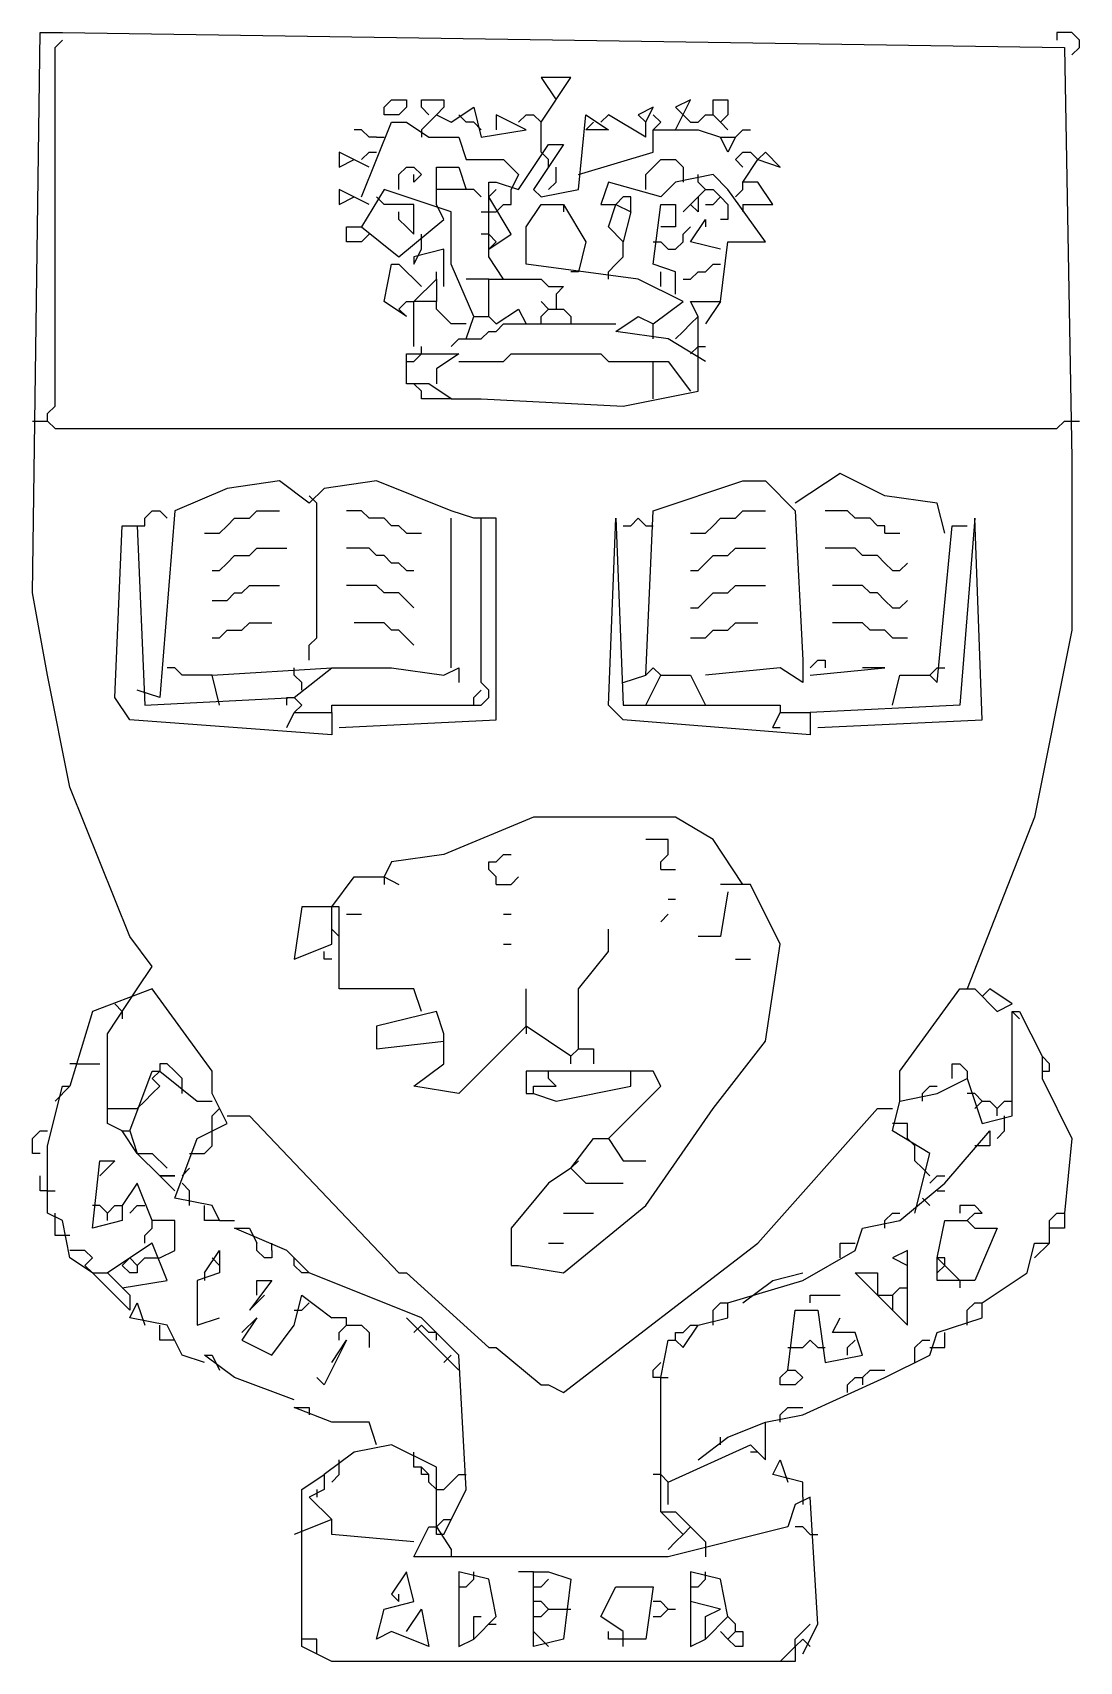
# Model space of a CAD drawing. Header units: inches. Extents: x 0.1 to 9.75, y 0.02 to 4.75.
# Drawn here: x 0.1028 to 0.2972, y 3.7056 to 4.0083 of the extents above; entities that cross this region are included whole.
import ezdxf

# ---------------------------------------------------------------- set-up
doc = ezdxf.new("R2010")
doc.units = ezdxf.units.IN
doc.header["$MEASUREMENT"] = 0
doc.layers.add('PFV', color=179, linetype='Continuous')

msp = doc.modelspace()

# ---------------------------------------------------------------- linework, layer by layer
at = {"layer": 'PFV', "color": 1}
for p, q in [((0.102778, 3.904167), (0.104167, 4.008333)), ((0.104167, 4.008333), (0.108333, 4.008333)), ((0.106944, 4.005556), (0.108333, 4.006944)), ((0.108333, 4.008333), (0.294444, 4.005556)), ((0.295833, 4.008333), (0.293056, 4.008333)), ((0.293056, 4.008333), (0.293056, 4.006944)), ((0.297222, 4.006944), (0.295833, 4.008333)), ((0.297222, 4.005556), (0.297222, 4.006944)), ((0.106944, 3.938889), (0.106944, 4.005556)), ((0.294444, 4.005556), (0.295833, 3.929167)), ((0.295833, 4.004167), (0.297222, 4.005556)), ((0.197222, 3.991667), (0.202778, 4)), ((0.202778, 4), (0.197222, 4)), ((0.197222, 4), (0.2, 3.995833)), ((0.168056, 3.994444), (0.169444, 3.995833)), ((0.168056, 3.993056), (0.168056, 3.994444)), ((0.169444, 3.995833), (0.172222, 3.995833)), ((0.172222, 3.994444), (0.170833, 3.993056)), ((0.172222, 3.995833), (0.172222, 3.994444)), ((0.175, 3.994444), (0.175, 3.995833)), ((0.175, 3.995833), (0.179167, 3.995833)), ((0.176389, 3.993056), (0.175, 3.994444)), ((0.179167, 3.994444), (0.177778, 3.993056)), ((0.179167, 3.995833), (0.179167, 3.994444)), ((0.180556, 3.991667), (0.184722, 3.994444)), ((0.184722, 3.994444), (0.186111, 3.988889)), ((0.218056, 3.994444), (0.215278, 3.993056)), ((0.216667, 3.991667), (0.218056, 3.994444)), ((0.222222, 3.990278), (0.225, 3.995833)), ((0.225, 3.995833), (0.222222, 3.994444)), ((0.222222, 3.994444), (0.223611, 3.993056)), ((0.229167, 3.993056), (0.229167, 3.995833)), ((0.229167, 3.995833), (0.231944, 3.995833)), ((0.231944, 3.995833), (0.231944, 3.993056)), ((0.163889, 3.977778), (0.169444, 3.991667)), ((0.170833, 3.993056), (0.168056, 3.993056)), ((0.169444, 3.991667), (0.172222, 3.991667)), ((0.172222, 3.991667), (0.176389, 3.988889)), ((0.175, 3.990278), (0.177778, 3.993056)), ((0.177778, 3.993056), (0.180556, 3.991667)), ((0.183333, 3.991667), (0.181944, 3.993056)), ((0.184722, 3.991667), (0.183333, 3.991667)), ((0.184722, 3.991667), (0.186111, 3.990278)), ((0.194444, 3.990278), (0.188889, 3.993056)), ((0.188889, 3.993056), (0.188889, 3.990278)), ((0.193056, 3.991667), (0.194444, 3.993056)), ((0.194444, 3.993056), (0.195833, 3.993056)), ((0.195833, 3.993056), (0.197222, 3.991667)), ((0.197222, 3.986111), (0.197222, 3.991667)), ((0.204167, 3.979167), (0.205556, 3.993056)), ((0.205556, 3.993056), (0.209722, 3.990278)), ((0.205556, 3.990278), (0.206944, 3.991667)), ((0.209722, 3.993056), (0.208333, 3.991667)), ((0.216667, 3.988889), (0.209722, 3.993056)), ((0.215278, 3.993056), (0.216667, 3.991667)), ((0.216667, 3.988889), (0.216667, 3.991667)), ((0.219444, 3.991667), (0.218056, 3.993056)), ((0.218056, 3.990278), (0.219444, 3.991667)), ((0.223611, 3.993056), (0.225, 3.991667)), ((0.225, 3.991667), (0.226389, 3.991667)), ((0.226389, 3.991667), (0.227778, 3.993056)), ((0.227778, 3.993056), (0.229167, 3.993056)), ((0.230556, 3.991667), (0.229167, 3.993056)), ((0.231944, 3.993056), (0.230556, 3.991667)), ((0.231944, 3.990278), (0.230556, 3.991667)), ((0.163889, 3.990278), (0.1625, 3.990278)), ((0.165278, 3.988889), (0.163889, 3.990278)), ((0.166667, 3.988889), (0.165278, 3.988889)), ((0.166667, 3.988889), (0.168056, 3.988889)), ((0.175, 3.990278), (0.175, 3.988889)), ((0.176389, 3.988889), (0.181944, 3.988889)), ((0.181944, 3.988889), (0.183333, 3.984722)), ((0.186111, 3.988889), (0.194444, 3.990278)), ((0.209722, 3.990278), (0.205556, 3.990278)), ((0.218056, 3.986111), (0.218056, 3.990278)), ((0.218056, 3.990278), (0.226389, 3.990278)), ((0.226389, 3.990278), (0.230556, 3.988889)), ((0.230556, 3.988889), (0.233333, 3.988889)), ((0.231944, 3.986111), (0.230556, 3.988889)), ((0.233333, 3.988889), (0.231944, 3.986111)), ((0.233333, 3.988889), (0.234722, 3.990278)), ((0.234722, 3.990278), (0.236111, 3.990278)), ((0.165278, 3.983333), (0.159722, 3.986111)), ((0.159722, 3.986111), (0.159722, 3.983333)), ((0.159722, 3.983333), (0.1625, 3.984722)), ((0.163889, 3.984722), (0.165278, 3.986111)), ((0.165278, 3.986111), (0.166667, 3.986111)), ((0.183333, 3.984722), (0.190278, 3.984722)), ((0.190278, 3.984722), (0.193056, 3.981944)), ((0.193056, 3.979167), (0.198611, 3.9875)), ((0.201389, 3.9875), (0.195833, 3.979167)), ((0.198611, 3.984722), (0.197222, 3.986111)), ((0.198611, 3.9875), (0.201389, 3.9875)), ((0.198611, 3.983333), (0.198611, 3.984722)), ((0.204167, 3.981944), (0.218056, 3.986111)), ((0.218056, 3.983333), (0.219444, 3.984722)), ((0.219444, 3.984722), (0.222222, 3.984722)), ((0.222222, 3.984722), (0.223611, 3.983333)), ((0.233333, 3.984722), (0.234722, 3.986111)), ((0.234722, 3.983333), (0.233333, 3.984722)), ((0.234722, 3.986111), (0.236111, 3.986111)), ((0.234722, 3.980556), (0.2375, 3.984722)), ((0.236111, 3.986111), (0.2375, 3.984722)), ((0.238889, 3.986111), (0.2375, 3.984722)), ((0.2375, 3.984722), (0.241667, 3.983333)), ((0.241667, 3.983333), (0.238889, 3.986111)), ((0.170833, 3.981944), (0.172222, 3.983333)), ((0.170833, 3.979167), (0.170833, 3.981944)), ((0.172222, 3.983333), (0.173611, 3.983333)), ((0.173611, 3.983333), (0.175, 3.981944)), ((0.175, 3.981944), (0.173611, 3.980556)), ((0.173611, 3.980556), (0.173611, 3.981944)), ((0.177778, 3.976389), (0.177778, 3.983333)), ((0.177778, 3.983333), (0.181944, 3.983333)), ((0.181944, 3.983333), (0.183333, 3.979167)), ((0.193056, 3.981944), (0.191667, 3.979167)), ((0.2, 3.980556), (0.2, 3.983333)), ((0.216667, 3.981944), (0.218056, 3.983333)), ((0.216667, 3.979167), (0.216667, 3.981944)), ((0.229167, 3.981944), (0.222222, 3.980556)), ((0.223611, 3.983333), (0.223611, 3.981944)), ((0.223611, 3.981944), (0.223611, 3.980556)), ((0.226389, 3.980556), (0.226389, 3.981944)), ((0.231944, 3.979167), (0.229167, 3.981944)), ((0.165278, 3.976389), (0.159722, 3.979167)), ((0.159722, 3.979167), (0.159722, 3.976389)), ((0.168056, 3.979167), (0.163889, 3.972222)), ((0.180556, 3.975), (0.168056, 3.979167)), ((0.183333, 3.979167), (0.177778, 3.979167)), ((0.184722, 3.979167), (0.183333, 3.979167)), ((0.186111, 3.977778), (0.184722, 3.979167)), ((0.1875, 3.966667), (0.1875, 3.980556)), ((0.1875, 3.980556), (0.188889, 3.980556)), ((0.1875, 3.977778), (0.188889, 3.979167)), ((0.188889, 3.980556), (0.193056, 3.979167)), ((0.191667, 3.976389), (0.191667, 3.979167)), ((0.195833, 3.979167), (0.197222, 3.977778)), ((0.197222, 3.977778), (0.204167, 3.979167)), ((0.198611, 3.979167), (0.2, 3.980556)), ((0.209722, 3.980556), (0.208333, 3.976389)), ((0.219444, 3.977778), (0.209722, 3.980556)), ((0.222222, 3.980556), (0.219444, 3.977778)), ((0.227778, 3.979167), (0.226389, 3.980556)), ((0.226389, 3.977778), (0.227778, 3.979167)), ((0.227778, 3.979167), (0.229167, 3.979167)), ((0.229167, 3.979167), (0.230556, 3.977778)), ((0.238889, 3.969444), (0.231944, 3.979167)), ((0.233333, 3.977778), (0.234722, 3.979167)), ((0.2375, 3.980556), (0.234722, 3.980556)), ((0.234722, 3.979167), (0.234722, 3.980556)), ((0.240278, 3.976389), (0.2375, 3.980556)), ((0.159722, 3.976389), (0.1625, 3.977778)), ((0.168056, 3.976389), (0.166667, 3.977778)), ((0.173611, 3.976389), (0.168056, 3.976389)), ((0.173611, 3.970833), (0.173611, 3.976389)), ((0.179167, 3.973611), (0.177778, 3.976389)), ((0.191667, 3.970833), (0.1875, 3.977778)), ((0.188889, 3.975), (0.190278, 3.976389)), ((0.190278, 3.976389), (0.191667, 3.976389)), ((0.194444, 3.972222), (0.197222, 3.976389)), ((0.197222, 3.976389), (0.201389, 3.976389)), ((0.201389, 3.976389), (0.205556, 3.969444)), ((0.201389, 3.976389), (0.201389, 3.975)), ((0.208333, 3.976389), (0.211111, 3.976389)), ((0.209722, 3.972222), (0.211111, 3.976389)), ((0.2125, 3.977778), (0.211111, 3.976389)), ((0.211111, 3.976389), (0.213889, 3.975)), ((0.213889, 3.977778), (0.2125, 3.977778)), ((0.213889, 3.975), (0.213889, 3.977778)), ((0.218056, 3.965278), (0.219444, 3.976389)), ((0.219444, 3.976389), (0.222222, 3.976389)), ((0.222222, 3.976389), (0.222222, 3.972222)), ((0.223611, 3.975), (0.226389, 3.977778)), ((0.226389, 3.975), (0.225, 3.976389)), ((0.226389, 3.977778), (0.226389, 3.975)), ((0.227778, 3.976389), (0.229167, 3.976389)), ((0.229167, 3.976389), (0.230556, 3.977778)), ((0.230556, 3.977778), (0.231944, 3.976389)), ((0.231944, 3.976389), (0.231944, 3.973611)), ((0.234722, 3.976389), (0.234722, 3.975)), ((0.234722, 3.976389), (0.240278, 3.976389)), ((0.170833, 3.973611), (0.170833, 3.975)), ((0.170833, 3.966667), (0.179167, 3.973611)), ((0.172222, 3.972222), (0.170833, 3.973611)), ((0.180556, 3.965278), (0.180556, 3.975)), ((0.186111, 3.975), (0.188889, 3.975)), ((0.213889, 3.975), (0.2125, 3.969444)), ((0.225, 3.969444), (0.227778, 3.973611)), ((0.227778, 3.973611), (0.227778, 3.972222)), ((0.231944, 3.973611), (0.230556, 3.973611)), ((0.161111, 3.969444), (0.161111, 3.972222)), ((0.161111, 3.972222), (0.163889, 3.972222)), ((0.163889, 3.969444), (0.161111, 3.969444)), ((0.163889, 3.972222), (0.170833, 3.966667)), ((0.165278, 3.970833), (0.163889, 3.969444)), ((0.173611, 3.970833), (0.172222, 3.972222)), ((0.175, 3.968056), (0.175, 3.970833)), ((0.1875, 3.970833), (0.186111, 3.970833)), ((0.1875, 3.968056), (0.191667, 3.970833)), ((0.188889, 3.969444), (0.1875, 3.970833)), ((0.188889, 3.969444), (0.1875, 3.968056)), ((0.194444, 3.965278), (0.194444, 3.972222)), ((0.205556, 3.969444), (0.204167, 3.963889)), ((0.2125, 3.969444), (0.209722, 3.972222)), ((0.2125, 3.966667), (0.2125, 3.969444)), ((0.218056, 3.969444), (0.219444, 3.969444)), ((0.222222, 3.972222), (0.219444, 3.972222)), ((0.219444, 3.969444), (0.220833, 3.968056)), ((0.222222, 3.968056), (0.223611, 3.969444)), ((0.223611, 3.970833), (0.225, 3.972222)), ((0.223611, 3.969444), (0.223611, 3.970833)), ((0.230556, 3.968056), (0.225, 3.969444)), ((0.230556, 3.958333), (0.231944, 3.969444)), ((0.231944, 3.969444), (0.238889, 3.969444)), ((0.179167, 3.968056), (0.173611, 3.966667)), ((0.173611, 3.965278), (0.175, 3.968056)), ((0.173611, 3.966667), (0.173611, 3.965278)), ((0.179167, 3.961111), (0.179167, 3.968056)), ((0.190278, 3.9625), (0.1875, 3.966667)), ((0.211111, 3.965278), (0.2125, 3.966667)), ((0.220833, 3.968056), (0.222222, 3.968056)), ((0.168056, 3.958333), (0.169444, 3.965278)), ((0.169444, 3.965278), (0.170833, 3.965278)), ((0.170833, 3.965278), (0.175, 3.961111)), ((0.177778, 3.9625), (0.177778, 3.963889)), ((0.184722, 3.955556), (0.180556, 3.965278)), ((0.215278, 3.9625), (0.194444, 3.965278)), ((0.204167, 3.963889), (0.202778, 3.963889)), ((0.209722, 3.963889), (0.211111, 3.965278)), ((0.209722, 3.9625), (0.209722, 3.963889)), ((0.222222, 3.963889), (0.218056, 3.965278)), ((0.219444, 3.961111), (0.219444, 3.963889)), ((0.222222, 3.959722), (0.222222, 3.963889)), ((0.225, 3.9625), (0.226389, 3.963889)), ((0.226389, 3.963889), (0.227778, 3.963889)), ((0.227778, 3.963889), (0.229167, 3.965278)), ((0.229167, 3.965278), (0.230556, 3.965278)), ((0.173611, 3.958333), (0.177778, 3.9625)), ((0.177778, 3.9625), (0.177778, 3.958333)), ((0.1875, 3.9625), (0.183333, 3.9625)), ((0.1875, 3.955556), (0.1875, 3.9625)), ((0.1875, 3.9625), (0.197222, 3.9625)), ((0.197222, 3.9625), (0.198611, 3.961111)), ((0.198611, 3.961111), (0.201389, 3.961111)), ((0.201389, 3.961111), (0.2, 3.959722)), ((0.223611, 3.958333), (0.215278, 3.9625)), ((0.223611, 3.9625), (0.225, 3.9625)), ((0.172222, 3.955556), (0.168056, 3.958333)), ((0.170833, 3.956944), (0.172222, 3.958333)), ((0.172222, 3.958333), (0.173611, 3.958333)), ((0.173611, 3.95), (0.173611, 3.958333)), ((0.177778, 3.958333), (0.173611, 3.958333)), ((0.177778, 3.956944), (0.177778, 3.958333)), ((0.198611, 3.956944), (0.197222, 3.958333)), ((0.2, 3.959722), (0.2, 3.956944)), ((0.218056, 3.954167), (0.223611, 3.958333)), ((0.226389, 3.955556), (0.225, 3.958333)), ((0.225, 3.958333), (0.230556, 3.958333)), ((0.230556, 3.958333), (0.227778, 3.954167)), ((0.172222, 3.955556), (0.170833, 3.956944)), ((0.179167, 3.955556), (0.177778, 3.956944)), ((0.180556, 3.954167), (0.179167, 3.955556)), ((0.183333, 3.951389), (0.184722, 3.955556)), ((0.184722, 3.955556), (0.1875, 3.955556)), ((0.1875, 3.955556), (0.188889, 3.954167)), ((0.188889, 3.954167), (0.193056, 3.956944)), ((0.193056, 3.956944), (0.194444, 3.954167)), ((0.197222, 3.955556), (0.198611, 3.956944)), ((0.197222, 3.954167), (0.197222, 3.955556)), ((0.198611, 3.956944), (0.201389, 3.956944)), ((0.201389, 3.956944), (0.202778, 3.955556)), ((0.202778, 3.955556), (0.202778, 3.954167)), ((0.211111, 3.952778), (0.215278, 3.955556)), ((0.215278, 3.955556), (0.218056, 3.954167)), ((0.225, 3.954167), (0.226389, 3.955556)), ((0.226389, 3.941667), (0.226389, 3.955556)), ((0.183333, 3.954167), (0.180556, 3.954167)), ((0.180556, 3.95), (0.181944, 3.951389)), ((0.181944, 3.951389), (0.186111, 3.951389)), ((0.186111, 3.951389), (0.1875, 3.952778)), ((0.1875, 3.952778), (0.188889, 3.952778)), ((0.188889, 3.952778), (0.190278, 3.954167)), ((0.190278, 3.954167), (0.211111, 3.954167)), ((0.220833, 3.951389), (0.211111, 3.952778)), ((0.218056, 3.951389), (0.218056, 3.954167)), ((0.227778, 3.947222), (0.220833, 3.951389)), ((0.222222, 3.951389), (0.223611, 3.952778)), ((0.223611, 3.952778), (0.225, 3.954167)), ((0.172222, 3.943056), (0.172222, 3.948611)), ((0.172222, 3.948611), (0.181944, 3.948611)), ((0.173611, 3.947222), (0.175, 3.948611)), ((0.175, 3.948611), (0.175, 3.95)), ((0.181944, 3.948611), (0.177778, 3.945833)), ((0.190278, 3.947222), (0.191667, 3.948611)), ((0.191667, 3.948611), (0.208333, 3.948611)), ((0.208333, 3.948611), (0.209722, 3.947222)), ((0.225, 3.948611), (0.226389, 3.95)), ((0.226389, 3.95), (0.227778, 3.95)), ((0.172222, 3.947222), (0.173611, 3.947222)), ((0.177778, 3.945833), (0.177778, 3.943056)), ((0.181944, 3.947222), (0.190278, 3.947222)), ((0.209722, 3.947222), (0.218056, 3.947222)), ((0.218056, 3.940278), (0.218056, 3.947222)), ((0.218056, 3.947222), (0.220833, 3.947222)), ((0.220833, 3.947222), (0.225, 3.941667)), ((0.176389, 3.943056), (0.172222, 3.943056)), ((0.175, 3.941667), (0.173611, 3.943056)), ((0.180556, 3.940278), (0.176389, 3.943056)), ((0.175, 3.940278), (0.175, 3.941667)), ((0.180556, 3.940278), (0.175, 3.940278)), ((0.180556, 3.940278), (0.186111, 3.940278)), ((0.186111, 3.940278), (0.2125, 3.938889)), ((0.2125, 3.938889), (0.226389, 3.941667)), ((0.102778, 3.936111), (0.105556, 3.936111)), ((0.105556, 3.9375), (0.106944, 3.938889)), ((0.105556, 3.936111), (0.105556, 3.9375)), ((0.105556, 3.936111), (0.106944, 3.934722)), ((0.293056, 3.934722), (0.294444, 3.936111)), ((0.294444, 3.936111), (0.295833, 3.936111)), ((0.295833, 3.936111), (0.297222, 3.936111)), ((0.106944, 3.934722), (0.293056, 3.934722)), ((0.295833, 3.929167), (0.295833, 3.897222)), ((0.148611, 3.925), (0.138889, 3.923611)), ((0.154167, 3.920833), (0.148611, 3.925)), ((0.166667, 3.925), (0.156944, 3.923611)), ((0.180556, 3.919444), (0.166667, 3.925)), ((0.218056, 3.919444), (0.234722, 3.925)), ((0.234722, 3.925), (0.238889, 3.925)), ((0.238889, 3.925), (0.244444, 3.919444)), ((0.252778, 3.926389), (0.244444, 3.920833)), ((0.261111, 3.922222), (0.252778, 3.926389)), ((0.138889, 3.923611), (0.129167, 3.919444)), ((0.156944, 3.923611), (0.154167, 3.920833)), ((0.155556, 3.920833), (0.154167, 3.922222)), ((0.270833, 3.920833), (0.261111, 3.922222)), ((0.123611, 3.918056), (0.125, 3.919444)), ((0.123611, 3.916667), (0.123611, 3.918056)), ((0.125, 3.919444), (0.126389, 3.919444)), ((0.129167, 3.919444), (0.126389, 3.884722)), ((0.126389, 3.919444), (0.127778, 3.918056)), ((0.138889, 3.916667), (0.140278, 3.918056)), ((0.140278, 3.918056), (0.143056, 3.918056)), ((0.143056, 3.918056), (0.144444, 3.919444)), ((0.144444, 3.919444), (0.148611, 3.919444)), ((0.155556, 3.895833), (0.155556, 3.920833)), ((0.163889, 3.919444), (0.161111, 3.919444)), ((0.165278, 3.918056), (0.163889, 3.919444)), ((0.168056, 3.918056), (0.165278, 3.918056)), ((0.169444, 3.916667), (0.168056, 3.918056)), ((0.184722, 3.918056), (0.180556, 3.919444)), ((0.180556, 3.890278), (0.180556, 3.918056)), ((0.188889, 3.918056), (0.184722, 3.918056)), ((0.186111, 3.916667), (0.186111, 3.918056)), ((0.188889, 3.880556), (0.188889, 3.918056)), ((0.209722, 3.883333), (0.211111, 3.918056)), ((0.211111, 3.918056), (0.2125, 3.883333)), ((0.213889, 3.916667), (0.215278, 3.918056)), ((0.215278, 3.918056), (0.216667, 3.916667)), ((0.216667, 3.888889), (0.218056, 3.919444)), ((0.229167, 3.916667), (0.230556, 3.918056)), ((0.230556, 3.918056), (0.233333, 3.918056)), ((0.233333, 3.918056), (0.234722, 3.919444)), ((0.234722, 3.919444), (0.238889, 3.919444)), ((0.244444, 3.919444), (0.245833, 3.891667)), ((0.254167, 3.919444), (0.25, 3.919444)), ((0.255556, 3.918056), (0.254167, 3.919444)), ((0.258333, 3.918056), (0.255556, 3.918056)), ((0.259722, 3.916667), (0.258333, 3.918056)), ((0.272222, 3.915278), (0.270833, 3.920833)), ((0.277778, 3.918056), (0.275, 3.883333)), ((0.279167, 3.880556), (0.277778, 3.918056)), ((0.118056, 3.884722), (0.119444, 3.916667)), ((0.119444, 3.916667), (0.122222, 3.916667)), ((0.122222, 3.916667), (0.123611, 3.883333)), ((0.122222, 3.916667), (0.123611, 3.916667)), ((0.134722, 3.915278), (0.1375, 3.915278)), ((0.1375, 3.915278), (0.138889, 3.916667)), ((0.170833, 3.916667), (0.169444, 3.916667)), ((0.172222, 3.915278), (0.170833, 3.916667)), ((0.172222, 3.915278), (0.175, 3.915278)), ((0.186111, 3.8875), (0.186111, 3.916667)), ((0.2125, 3.916667), (0.213889, 3.916667)), ((0.216667, 3.916667), (0.218056, 3.916667)), ((0.225, 3.915278), (0.227778, 3.915278)), ((0.227778, 3.915278), (0.229167, 3.916667)), ((0.261111, 3.916667), (0.259722, 3.916667)), ((0.261111, 3.915278), (0.261111, 3.916667)), ((0.261111, 3.915278), (0.263889, 3.915278)), ((0.270833, 3.8875), (0.273611, 3.916667)), ((0.273611, 3.916667), (0.276389, 3.916667)), ((0.143056, 3.911111), (0.144444, 3.9125)), ((0.144444, 3.9125), (0.15, 3.9125)), ((0.165278, 3.9125), (0.161111, 3.9125)), ((0.166667, 3.911111), (0.165278, 3.9125)), ((0.231944, 3.911111), (0.233333, 3.9125)), ((0.233333, 3.9125), (0.238889, 3.9125)), ((0.255556, 3.9125), (0.25, 3.9125)), ((0.256944, 3.911111), (0.255556, 3.9125)), ((0.1375, 3.908333), (0.138889, 3.909722)), ((0.138889, 3.909722), (0.140278, 3.911111)), ((0.140278, 3.911111), (0.143056, 3.911111)), ((0.168056, 3.911111), (0.166667, 3.911111)), ((0.169444, 3.909722), (0.168056, 3.911111)), ((0.170833, 3.909722), (0.169444, 3.909722)), ((0.172222, 3.908333), (0.170833, 3.909722)), ((0.226389, 3.908333), (0.227778, 3.909722)), ((0.227778, 3.909722), (0.229167, 3.911111)), ((0.229167, 3.911111), (0.231944, 3.911111)), ((0.259722, 3.911111), (0.256944, 3.911111)), ((0.261111, 3.909722), (0.259722, 3.911111)), ((0.2625, 3.908333), (0.261111, 3.909722)), ((0.263889, 3.908333), (0.265278, 3.909722)), ((0.136111, 3.908333), (0.1375, 3.908333)), ((0.172222, 3.908333), (0.173611, 3.908333)), ((0.225, 3.908333), (0.226389, 3.908333)), ((0.2625, 3.908333), (0.263889, 3.908333)), ((0.105556, 3.888889), (0.102778, 3.904167)), ((0.138889, 3.902778), (0.140278, 3.904167)), ((0.140278, 3.904167), (0.141667, 3.904167)), ((0.141667, 3.904167), (0.143056, 3.905556)), ((0.143056, 3.905556), (0.148611, 3.905556)), ((0.166667, 3.905556), (0.161111, 3.905556)), ((0.168056, 3.904167), (0.166667, 3.905556)), ((0.170833, 3.904167), (0.168056, 3.904167)), ((0.172222, 3.902778), (0.170833, 3.904167)), ((0.227778, 3.902778), (0.229167, 3.904167)), ((0.229167, 3.904167), (0.231944, 3.904167)), ((0.231944, 3.904167), (0.233333, 3.905556)), ((0.233333, 3.905556), (0.238889, 3.905556)), ((0.256944, 3.905556), (0.251389, 3.905556)), ((0.258333, 3.904167), (0.256944, 3.905556)), ((0.259722, 3.904167), (0.258333, 3.904167)), ((0.261111, 3.902778), (0.259722, 3.904167)), ((0.136111, 3.902778), (0.138889, 3.902778)), ((0.173611, 3.901389), (0.172222, 3.902778)), ((0.225, 3.901389), (0.226389, 3.901389)), ((0.226389, 3.901389), (0.227778, 3.902778)), ((0.2625, 3.901389), (0.261111, 3.902778)), ((0.2625, 3.901389), (0.263889, 3.901389)), ((0.263889, 3.901389), (0.265278, 3.902778)), ((0.1375, 3.895833), (0.138889, 3.897222)), ((0.138889, 3.897222), (0.141667, 3.897222)), ((0.141667, 3.897222), (0.143056, 3.898611)), ((0.143056, 3.898611), (0.147222, 3.898611)), ((0.168056, 3.898611), (0.1625, 3.898611)), ((0.169444, 3.897222), (0.168056, 3.898611)), ((0.170833, 3.897222), (0.169444, 3.897222)), ((0.172222, 3.895833), (0.170833, 3.897222)), ((0.227778, 3.895833), (0.229167, 3.897222)), ((0.229167, 3.897222), (0.231944, 3.897222)), ((0.231944, 3.897222), (0.233333, 3.898611)), ((0.233333, 3.898611), (0.2375, 3.898611)), ((0.256944, 3.898611), (0.251389, 3.898611)), ((0.258333, 3.897222), (0.256944, 3.898611)), ((0.261111, 3.897222), (0.258333, 3.897222)), ((0.2625, 3.895833), (0.261111, 3.897222)), ((0.295833, 3.897222), (0.288889, 3.8625)), ((0.136111, 3.895833), (0.1375, 3.895833)), ((0.154167, 3.894444), (0.155556, 3.895833)), ((0.154167, 3.891667), (0.154167, 3.894444)), ((0.173611, 3.894444), (0.172222, 3.895833)), ((0.225, 3.895833), (0.227778, 3.895833)), ((0.2625, 3.895833), (0.265278, 3.895833)), ((0.245833, 3.891667), (0.245833, 3.8875)), ((0.247222, 3.890278), (0.248611, 3.891667)), ((0.248611, 3.891667), (0.25, 3.891667)), ((0.25, 3.891667), (0.25, 3.890278)), ((0.109722, 3.868056), (0.105556, 3.888889)), ((0.129167, 3.890278), (0.127778, 3.890278)), ((0.130556, 3.888889), (0.129167, 3.890278)), ((0.136111, 3.888889), (0.130556, 3.888889)), ((0.136111, 3.888889), (0.158333, 3.890278)), ((0.1375, 3.883333), (0.136111, 3.888889)), ((0.151389, 3.884722), (0.158333, 3.890278)), ((0.151389, 3.888889), (0.151389, 3.890278)), ((0.152778, 3.8875), (0.151389, 3.888889)), ((0.158333, 3.890278), (0.169444, 3.890278)), ((0.169444, 3.890278), (0.179167, 3.888889)), ((0.179167, 3.888889), (0.181944, 3.890278)), ((0.181944, 3.890278), (0.181944, 3.8875)), ((0.2125, 3.8875), (0.216667, 3.888889)), ((0.216667, 3.888889), (0.218056, 3.890278)), ((0.216667, 3.883333), (0.219444, 3.888889)), ((0.218056, 3.890278), (0.219444, 3.888889)), ((0.219444, 3.888889), (0.225, 3.888889)), ((0.225, 3.888889), (0.227778, 3.883333)), ((0.241667, 3.890278), (0.227778, 3.888889)), ((0.245833, 3.8875), (0.241667, 3.890278)), ((0.247222, 3.888889), (0.261111, 3.890278)), ((0.261111, 3.890278), (0.256944, 3.890278)), ((0.2625, 3.883333), (0.263889, 3.888889)), ((0.263889, 3.888889), (0.269444, 3.888889)), ((0.269444, 3.888889), (0.270833, 3.890278)), ((0.269444, 3.888889), (0.270833, 3.8875)), ((0.270833, 3.890278), (0.272222, 3.890278)), ((0.120833, 3.880556), (0.118056, 3.884722)), ((0.126389, 3.884722), (0.122222, 3.886111)), ((0.123611, 3.883333), (0.151389, 3.884722)), ((0.15, 3.883333), (0.15, 3.884722)), ((0.15, 3.884722), (0.151389, 3.884722)), ((0.152778, 3.883333), (0.151389, 3.884722)), ((0.152778, 3.886111), (0.152778, 3.8875)), ((0.184722, 3.884722), (0.186111, 3.886111)), ((0.184722, 3.883333), (0.184722, 3.884722)), ((0.1875, 3.886111), (0.186111, 3.8875)), ((0.186111, 3.883333), (0.1875, 3.884722)), ((0.1875, 3.884722), (0.1875, 3.886111)), ((0.15, 3.879167), (0.151389, 3.881944)), ((0.151389, 3.881944), (0.152778, 3.883333)), ((0.151389, 3.881944), (0.158333, 3.881944)), ((0.158333, 3.881944), (0.158333, 3.883333)), ((0.158333, 3.883333), (0.186111, 3.883333)), ((0.158333, 3.881944), (0.158333, 3.877778)), ((0.2125, 3.880556), (0.209722, 3.883333)), ((0.2125, 3.883333), (0.241667, 3.883333)), ((0.240278, 3.879167), (0.241667, 3.881944)), ((0.241667, 3.883333), (0.241667, 3.881944)), ((0.241667, 3.881944), (0.247222, 3.881944)), ((0.275, 3.883333), (0.247222, 3.881944)), ((0.247222, 3.881944), (0.247222, 3.877778)), ((0.158333, 3.877778), (0.120833, 3.880556)), ((0.159722, 3.879167), (0.188889, 3.880556)), ((0.247222, 3.877778), (0.2125, 3.880556)), ((0.240278, 3.879167), (0.241667, 3.879167)), ((0.248611, 3.879167), (0.279167, 3.880556)), ((0.120833, 3.840278), (0.109722, 3.868056)), ((0.195833, 3.8625), (0.179167, 3.855556)), ((0.222222, 3.8625), (0.195833, 3.8625)), ((0.229167, 3.858333), (0.222222, 3.8625)), ((0.288889, 3.8625), (0.276389, 3.830556)), ((0.220833, 3.858333), (0.216667, 3.858333)), ((0.220833, 3.855556), (0.220833, 3.858333)), ((0.234722, 3.85), (0.229167, 3.858333)), ((0.179167, 3.855556), (0.169444, 3.854167)), ((0.188889, 3.854167), (0.190278, 3.855556)), ((0.190278, 3.855556), (0.191667, 3.855556)), ((0.219444, 3.854167), (0.220833, 3.855556)), ((0.158333, 3.845833), (0.1625, 3.851389)), ((0.1625, 3.851389), (0.168056, 3.851389)), ((0.169444, 3.854167), (0.168056, 3.851389)), ((0.168056, 3.851389), (0.170833, 3.85)), ((0.168056, 3.851389), (0.168056, 3.85)), ((0.1875, 3.852778), (0.1875, 3.854167)), ((0.1875, 3.854167), (0.188889, 3.854167)), ((0.188889, 3.851389), (0.1875, 3.852778)), ((0.188889, 3.85), (0.188889, 3.851389)), ((0.191667, 3.85), (0.193056, 3.851389)), ((0.219444, 3.852778), (0.219444, 3.854167)), ((0.219444, 3.852778), (0.222222, 3.852778)), ((0.188889, 3.85), (0.191667, 3.85)), ((0.236111, 3.85), (0.230556, 3.85)), ((0.231944, 3.848611), (0.230556, 3.840278)), ((0.241667, 3.838889), (0.236111, 3.85)), ((0.152778, 3.845833), (0.151389, 3.836111)), ((0.159722, 3.845833), (0.152778, 3.845833)), ((0.158333, 3.838889), (0.158333, 3.845833)), ((0.159722, 3.840278), (0.159722, 3.845833)), ((0.220833, 3.847222), (0.222222, 3.847222)), ((0.161111, 3.844444), (0.163889, 3.844444)), ((0.190278, 3.844444), (0.191667, 3.844444)), ((0.219444, 3.843056), (0.220833, 3.844444)), ((0.125, 3.834722), (0.120833, 3.840278)), ((0.159722, 3.840278), (0.158333, 3.841667)), ((0.159722, 3.830556), (0.159722, 3.840278)), ((0.209722, 3.8375), (0.209722, 3.841667)), ((0.230556, 3.840278), (0.226389, 3.840278)), ((0.151389, 3.836111), (0.158333, 3.838889)), ((0.156944, 3.836111), (0.156944, 3.8375)), ((0.190278, 3.838889), (0.191667, 3.838889)), ((0.204167, 3.830556), (0.209722, 3.8375)), ((0.238889, 3.820833), (0.241667, 3.838889)), ((0.122222, 3.830556), (0.125, 3.834722)), ((0.158333, 3.836111), (0.156944, 3.836111)), ((0.233333, 3.836111), (0.236111, 3.836111)), ((0.125, 3.830556), (0.113889, 3.826389)), ((0.116667, 3.822222), (0.122222, 3.830556)), ((0.136111, 3.815278), (0.125, 3.830556)), ((0.163889, 3.830556), (0.159722, 3.830556)), ((0.173611, 3.830556), (0.163889, 3.830556)), ((0.175, 3.826389), (0.173611, 3.830556)), ((0.194444, 3.823611), (0.194444, 3.830556)), ((0.204167, 3.819444), (0.204167, 3.830556)), ((0.263889, 3.815278), (0.275, 3.830556)), ((0.275, 3.830556), (0.277778, 3.830556)), ((0.277778, 3.830556), (0.281944, 3.826389)), ((0.280556, 3.830556), (0.279167, 3.829167)), ((0.284722, 3.827778), (0.280556, 3.830556)), ((0.119444, 3.826389), (0.118056, 3.827778)), ((0.281944, 3.826389), (0.284722, 3.827778)), ((0.113889, 3.826389), (0.109722, 3.8125)), ((0.119444, 3.826389), (0.119444, 3.825)), ((0.177778, 3.826389), (0.166667, 3.823611)), ((0.179167, 3.822222), (0.177778, 3.826389)), ((0.284722, 3.806944), (0.284722, 3.826389)), ((0.284722, 3.826389), (0.286111, 3.826389)), ((0.284722, 3.826389), (0.286111, 3.825)), ((0.286111, 3.826389), (0.290278, 3.818056)), ((0.116667, 3.805556), (0.116667, 3.822222)), ((0.166667, 3.823611), (0.166667, 3.819444)), ((0.179167, 3.816667), (0.179167, 3.822222)), ((0.194444, 3.823611), (0.181944, 3.811111)), ((0.202778, 3.818056), (0.194444, 3.823611)), ((0.194444, 3.823611), (0.194444, 3.822222)), ((0.166667, 3.819444), (0.179167, 3.820833)), ((0.202778, 3.818056), (0.204167, 3.819444)), ((0.202778, 3.816667), (0.202778, 3.818056)), ((0.204167, 3.819444), (0.206944, 3.819444)), ((0.206944, 3.819444), (0.206944, 3.816667)), ((0.229167, 3.808333), (0.238889, 3.820833)), ((0.290278, 3.818056), (0.290278, 3.813889)), ((0.291667, 3.816667), (0.290278, 3.818056)), ((0.111111, 3.816667), (0.109722, 3.816667)), ((0.111111, 3.816667), (0.115278, 3.816667)), ((0.120833, 3.804167), (0.125, 3.815278)), ((0.125, 3.815278), (0.126389, 3.815278)), ((0.125, 3.813889), (0.126389, 3.815278)), ((0.127778, 3.816667), (0.126389, 3.816667)), ((0.126389, 3.816667), (0.126389, 3.815278)), ((0.126389, 3.815278), (0.133333, 3.809722)), ((0.129167, 3.815278), (0.127778, 3.816667)), ((0.130556, 3.813889), (0.129167, 3.815278)), ((0.136111, 3.811111), (0.136111, 3.815278)), ((0.173611, 3.8125), (0.179167, 3.816667)), ((0.218056, 3.815278), (0.194444, 3.815278)), ((0.194444, 3.815278), (0.194444, 3.811111)), ((0.198611, 3.813889), (0.198611, 3.815278)), ((0.213889, 3.8125), (0.213889, 3.815278)), ((0.219444, 3.8125), (0.218056, 3.815278)), ((0.263889, 3.809722), (0.263889, 3.815278)), ((0.273611, 3.813889), (0.273611, 3.816667)), ((0.273611, 3.816667), (0.275, 3.816667)), ((0.275, 3.816667), (0.276389, 3.815278)), ((0.276389, 3.815278), (0.276389, 3.813889)), ((0.290278, 3.815278), (0.291667, 3.815278)), ((0.291667, 3.815278), (0.291667, 3.816667)), ((0.105556, 3.801389), (0.108333, 3.8125)), ((0.109722, 3.8125), (0.106944, 3.809722)), ((0.108333, 3.8125), (0.109722, 3.8125)), ((0.126389, 3.8125), (0.125, 3.813889)), ((0.125, 3.811111), (0.126389, 3.8125)), ((0.130556, 3.811111), (0.130556, 3.813889)), ((0.181944, 3.811111), (0.173611, 3.8125)), ((0.195833, 3.811111), (0.195833, 3.8125)), ((0.195833, 3.8125), (0.2, 3.8125)), ((0.2, 3.8125), (0.198611, 3.813889)), ((0.2, 3.809722), (0.213889, 3.8125)), ((0.209722, 3.802778), (0.219444, 3.8125)), ((0.268056, 3.811111), (0.269444, 3.8125)), ((0.269444, 3.8125), (0.270833, 3.8125)), ((0.270833, 3.811111), (0.276389, 3.813889)), ((0.276389, 3.813889), (0.279167, 3.805556)), ((0.290278, 3.813889), (0.295833, 3.802778)), ((0.122222, 3.808333), (0.123611, 3.809722)), ((0.123611, 3.809722), (0.125, 3.811111)), ((0.133333, 3.809722), (0.136111, 3.809722)), ((0.138889, 3.805556), (0.136111, 3.811111)), ((0.194444, 3.811111), (0.195833, 3.811111)), ((0.195833, 3.811111), (0.2, 3.809722)), ((0.2625, 3.804167), (0.263889, 3.809722)), ((0.263889, 3.809722), (0.270833, 3.811111)), ((0.268056, 3.809722), (0.268056, 3.811111)), ((0.277778, 3.811111), (0.276389, 3.811111)), ((0.279167, 3.809722), (0.277778, 3.811111)), ((0.277778, 3.808333), (0.279167, 3.809722)), ((0.279167, 3.809722), (0.280556, 3.809722)), ((0.280556, 3.809722), (0.281944, 3.808333)), ((0.281944, 3.808333), (0.283333, 3.809722)), ((0.283333, 3.809722), (0.284722, 3.809722)), ((0.116667, 3.808333), (0.122222, 3.808333)), ((0.136111, 3.806944), (0.1375, 3.808333)), ((0.136111, 3.802778), (0.136111, 3.806944)), ((0.138889, 3.806944), (0.143056, 3.806944)), ((0.143056, 3.806944), (0.170833, 3.777778)), ((0.216667, 3.790278), (0.229167, 3.808333)), ((0.2375, 3.783333), (0.259722, 3.808333)), ((0.259722, 3.808333), (0.2625, 3.808333)), ((0.279167, 3.805556), (0.284722, 3.806944)), ((0.281944, 3.806944), (0.281944, 3.808333)), ((0.283333, 3.804167), (0.283333, 3.806944)), ((0.102778, 3.802778), (0.104167, 3.804167)), ((0.104167, 3.804167), (0.105556, 3.804167)), ((0.119444, 3.804167), (0.116667, 3.805556)), ((0.122222, 3.8), (0.119444, 3.804167)), ((0.119444, 3.804167), (0.120833, 3.804167)), ((0.120833, 3.804167), (0.122222, 3.8)), ((0.133333, 3.802778), (0.138889, 3.805556)), ((0.265278, 3.805556), (0.2625, 3.805556)), ((0.269444, 3.8), (0.2625, 3.804167)), ((0.265278, 3.802778), (0.265278, 3.805556)), ((0.272222, 3.794444), (0.280556, 3.804167)), ((0.280556, 3.804167), (0.280556, 3.801389)), ((0.281944, 3.802778), (0.283333, 3.804167)), ((0.102778, 3.8), (0.102778, 3.802778)), ((0.104167, 3.8), (0.102778, 3.8)), ((0.105556, 3.795833), (0.105556, 3.801389)), ((0.126389, 3.795833), (0.122222, 3.8)), ((0.122222, 3.8), (0.125, 3.8)), ((0.125, 3.8), (0.127778, 3.797222)), ((0.129167, 3.791667), (0.133333, 3.802778)), ((0.131944, 3.8), (0.134722, 3.8)), ((0.134722, 3.8), (0.136111, 3.801389)), ((0.136111, 3.801389), (0.136111, 3.802778)), ((0.202778, 3.797222), (0.206944, 3.802778)), ((0.206944, 3.802778), (0.209722, 3.802778)), ((0.209722, 3.802778), (0.2125, 3.798611)), ((0.266667, 3.801389), (0.265278, 3.802778)), ((0.266667, 3.798611), (0.266667, 3.801389)), ((0.266667, 3.788889), (0.269444, 3.8)), ((0.280556, 3.801389), (0.277778, 3.801389)), ((0.295833, 3.802778), (0.294444, 3.788889)), ((0.113889, 3.786111), (0.115278, 3.798611)), ((0.115278, 3.798611), (0.118056, 3.798611)), ((0.118056, 3.798611), (0.115278, 3.795833)), ((0.130556, 3.795833), (0.131944, 3.797222)), ((0.202778, 3.797222), (0.198611, 3.794444)), ((0.202778, 3.797222), (0.204167, 3.798611)), ((0.202778, 3.797222), (0.204167, 3.795833)), ((0.2125, 3.798611), (0.216667, 3.798611)), ((0.268056, 3.797222), (0.266667, 3.798611)), ((0.269444, 3.795833), (0.268056, 3.797222)), ((0.104167, 3.793056), (0.104167, 3.795833)), ((0.105556, 3.788889), (0.105556, 3.795833)), ((0.122222, 3.794444), (0.119444, 3.790278)), ((0.125, 3.7875), (0.122222, 3.794444)), ((0.129167, 3.793056), (0.126389, 3.795833)), ((0.126389, 3.795833), (0.129167, 3.795833)), ((0.129167, 3.795833), (0.126389, 3.795833)), ((0.131944, 3.793056), (0.130556, 3.794444)), ((0.198611, 3.794444), (0.191667, 3.786111)), ((0.204167, 3.795833), (0.205556, 3.794444)), ((0.205556, 3.794444), (0.2125, 3.794444)), ((0.263889, 3.7875), (0.272222, 3.794444)), ((0.269444, 3.794444), (0.270833, 3.795833)), ((0.270833, 3.795833), (0.272222, 3.795833)), ((0.105556, 3.793056), (0.104167, 3.793056)), ((0.105556, 3.793056), (0.106944, 3.793056)), ((0.136111, 3.790278), (0.129167, 3.791667)), ((0.131944, 3.790278), (0.131944, 3.793056)), ((0.269444, 3.790278), (0.268056, 3.791667)), ((0.270833, 3.793056), (0.272222, 3.793056)), ((0.108333, 3.7875), (0.105556, 3.788889)), ((0.106944, 3.7875), (0.106944, 3.788889)), ((0.115278, 3.790278), (0.113889, 3.790278)), ((0.116667, 3.788889), (0.115278, 3.790278)), ((0.116667, 3.788889), (0.118056, 3.790278)), ((0.116667, 3.7875), (0.116667, 3.788889)), ((0.118056, 3.790278), (0.119444, 3.790278)), ((0.119444, 3.790278), (0.119444, 3.7875)), ((0.120833, 3.788889), (0.122222, 3.790278)), ((0.122222, 3.790278), (0.123611, 3.790278)), ((0.134722, 3.7875), (0.134722, 3.790278)), ((0.1375, 3.7875), (0.136111, 3.790278)), ((0.201389, 3.777778), (0.216667, 3.790278)), ((0.201389, 3.788889), (0.206944, 3.788889)), ((0.261111, 3.7875), (0.2625, 3.788889)), ((0.2625, 3.788889), (0.263889, 3.788889)), ((0.277778, 3.790278), (0.275, 3.790278)), ((0.275, 3.790278), (0.275, 3.788889)), ((0.276389, 3.7875), (0.277778, 3.788889)), ((0.279167, 3.788889), (0.277778, 3.790278)), ((0.277778, 3.788889), (0.279167, 3.788889)), ((0.291667, 3.7875), (0.293056, 3.788889)), ((0.293056, 3.788889), (0.294444, 3.788889)), ((0.294444, 3.788889), (0.294444, 3.786111)), ((0.106944, 3.784722), (0.106944, 3.7875)), ((0.109722, 3.784722), (0.106944, 3.784722)), ((0.109722, 3.780556), (0.108333, 3.7875)), ((0.119444, 3.7875), (0.113889, 3.786111)), ((0.123611, 3.784722), (0.125, 3.786111)), ((0.123611, 3.783333), (0.123611, 3.784722)), ((0.129167, 3.7875), (0.125, 3.7875)), ((0.125, 3.786111), (0.125, 3.7875)), ((0.129167, 3.781944), (0.129167, 3.7875)), ((0.1375, 3.7875), (0.134722, 3.7875)), ((0.1375, 3.7875), (0.140278, 3.7875)), ((0.15, 3.781944), (0.140278, 3.786111)), ((0.140278, 3.786111), (0.143056, 3.786111)), ((0.143056, 3.786111), (0.144444, 3.783333)), ((0.191667, 3.786111), (0.191667, 3.779167)), ((0.255556, 3.781944), (0.256944, 3.786111)), ((0.256944, 3.786111), (0.263889, 3.7875)), ((0.261111, 3.786111), (0.261111, 3.7875)), ((0.270833, 3.780556), (0.272222, 3.7875)), ((0.272222, 3.7875), (0.276389, 3.7875)), ((0.276389, 3.7875), (0.277778, 3.786111)), ((0.277778, 3.786111), (0.281944, 3.786111)), ((0.281944, 3.786111), (0.277778, 3.776389)), ((0.291667, 3.783333), (0.291667, 3.7875)), ((0.294444, 3.786111), (0.291667, 3.786111)), ((0.1125, 3.781944), (0.109722, 3.781944)), ((0.113889, 3.780556), (0.1125, 3.781944)), ((0.125, 3.783333), (0.116667, 3.777778)), ((0.127778, 3.776389), (0.125, 3.783333)), ((0.126389, 3.780556), (0.129167, 3.781944)), ((0.134722, 3.777778), (0.1375, 3.781944)), ((0.1375, 3.781944), (0.1375, 3.777778)), ((0.144444, 3.781944), (0.144444, 3.783333)), ((0.145833, 3.780556), (0.144444, 3.781944)), ((0.147222, 3.781944), (0.147222, 3.783333)), ((0.147222, 3.781944), (0.147222, 3.780556)), ((0.154167, 3.777778), (0.15, 3.781944)), ((0.198611, 3.783333), (0.201389, 3.783333)), ((0.201389, 3.755556), (0.2375, 3.783333)), ((0.245833, 3.776389), (0.255556, 3.781944)), ((0.252778, 3.780556), (0.252778, 3.783333)), ((0.252778, 3.783333), (0.255556, 3.783333)), ((0.265278, 3.781944), (0.2625, 3.780556)), ((0.265278, 3.768056), (0.265278, 3.781944)), ((0.2875, 3.777778), (0.288889, 3.783333)), ((0.288889, 3.783333), (0.291667, 3.783333)), ((0.291667, 3.783333), (0.288889, 3.780556)), ((0.113889, 3.777778), (0.109722, 3.780556)), ((0.1125, 3.779167), (0.113889, 3.780556)), ((0.113889, 3.777778), (0.1125, 3.779167)), ((0.119444, 3.779167), (0.120833, 3.780556)), ((0.120833, 3.777778), (0.119444, 3.779167)), ((0.120833, 3.780556), (0.122222, 3.779167)), ((0.122222, 3.779167), (0.123611, 3.780556)), ((0.122222, 3.779167), (0.122222, 3.777778)), ((0.123611, 3.780556), (0.126389, 3.780556)), ((0.1375, 3.779167), (0.136111, 3.780556)), ((0.136111, 3.780556), (0.1375, 3.779167)), ((0.147222, 3.780556), (0.145833, 3.780556)), ((0.151389, 3.779167), (0.151389, 3.780556)), ((0.152778, 3.777778), (0.151389, 3.779167)), ((0.191667, 3.779167), (0.193056, 3.779167)), ((0.193056, 3.779167), (0.201389, 3.777778)), ((0.2625, 3.780556), (0.265278, 3.779167)), ((0.275, 3.776389), (0.270833, 3.780556)), ((0.270833, 3.776389), (0.270833, 3.780556)), ((0.272222, 3.780556), (0.270833, 3.780556)), ((0.272222, 3.779167), (0.270833, 3.777778)), ((0.272222, 3.779167), (0.272222, 3.780556)), ((0.120833, 3.770833), (0.113889, 3.777778)), ((0.113889, 3.777778), (0.116667, 3.777778)), ((0.116667, 3.777778), (0.120833, 3.773611)), ((0.119444, 3.775), (0.127778, 3.776389)), ((0.122222, 3.777778), (0.120833, 3.777778)), ((0.1375, 3.777778), (0.133333, 3.776389)), ((0.133333, 3.776389), (0.133333, 3.768056)), ((0.134722, 3.777778), (0.134722, 3.776389)), ((0.147222, 3.776389), (0.143056, 3.770833)), ((0.144444, 3.773611), (0.144444, 3.776389)), ((0.144444, 3.776389), (0.147222, 3.776389)), ((0.154167, 3.777778), (0.152778, 3.777778)), ((0.175, 3.769444), (0.154167, 3.777778)), ((0.170833, 3.777778), (0.172222, 3.777778)), ((0.172222, 3.777778), (0.1875, 3.763889)), ((0.231944, 3.772222), (0.245833, 3.776389)), ((0.234722, 3.772222), (0.240278, 3.776389)), ((0.240278, 3.776389), (0.245833, 3.777778)), ((0.259722, 3.773611), (0.255556, 3.777778)), ((0.255556, 3.777778), (0.259722, 3.777778)), ((0.259722, 3.777778), (0.259722, 3.773611)), ((0.277778, 3.776389), (0.270833, 3.776389)), ((0.275, 3.776389), (0.275, 3.775)), ((0.279167, 3.772222), (0.2875, 3.777778)), ((0.120833, 3.773611), (0.120833, 3.770833)), ((0.143056, 3.770833), (0.145833, 3.773611)), ((0.151389, 3.768056), (0.152778, 3.773611)), ((0.152778, 3.773611), (0.158333, 3.769444)), ((0.247222, 3.772222), (0.247222, 3.773611)), ((0.247222, 3.773611), (0.252778, 3.773611)), ((0.2625, 3.770833), (0.259722, 3.773611)), ((0.259722, 3.773611), (0.2625, 3.773611)), ((0.2625, 3.770833), (0.259722, 3.773611)), ((0.2625, 3.773611), (0.263889, 3.775)), ((0.2625, 3.773611), (0.2625, 3.770833)), ((0.263889, 3.775), (0.265278, 3.775)), ((0.120833, 3.769444), (0.122222, 3.772222)), ((0.122222, 3.772222), (0.123611, 3.768056)), ((0.151389, 3.770833), (0.152778, 3.770833)), ((0.152778, 3.770833), (0.154167, 3.772222)), ((0.229167, 3.770833), (0.230556, 3.772222)), ((0.229167, 3.768056), (0.229167, 3.770833)), ((0.230556, 3.772222), (0.231944, 3.772222)), ((0.231944, 3.769444), (0.231944, 3.772222)), ((0.243056, 3.759722), (0.244444, 3.770833)), ((0.244444, 3.770833), (0.248611, 3.770833)), ((0.248611, 3.770833), (0.25, 3.761111)), ((0.2625, 3.770833), (0.265278, 3.768056)), ((0.276389, 3.770833), (0.277778, 3.772222)), ((0.276389, 3.768056), (0.276389, 3.770833)), ((0.277778, 3.772222), (0.279167, 3.772222)), ((0.279167, 3.769444), (0.279167, 3.772222)), ((0.127778, 3.768056), (0.120833, 3.769444)), ((0.126389, 3.765278), (0.126389, 3.768056)), ((0.130556, 3.7625), (0.127778, 3.768056)), ((0.133333, 3.768056), (0.1375, 3.769444)), ((0.141667, 3.766667), (0.144444, 3.769444)), ((0.144444, 3.769444), (0.141667, 3.765278)), ((0.147222, 3.7625), (0.151389, 3.768056)), ((0.161111, 3.769444), (0.158333, 3.769444)), ((0.159722, 3.766667), (0.161111, 3.768056)), ((0.159722, 3.765278), (0.159722, 3.766667)), ((0.161111, 3.768056), (0.161111, 3.769444)), ((0.161111, 3.768056), (0.163889, 3.768056)), ((0.163889, 3.768056), (0.165278, 3.766667)), ((0.165278, 3.766667), (0.165278, 3.763889)), ((0.181944, 3.759722), (0.172222, 3.769444)), ((0.173611, 3.766667), (0.175, 3.768056)), ((0.181944, 3.7625), (0.175, 3.769444)), ((0.175, 3.768056), (0.176389, 3.766667)), ((0.177778, 3.766667), (0.176389, 3.766667)), ((0.177778, 3.765278), (0.177778, 3.766667)), ((0.222222, 3.765278), (0.222222, 3.766667)), ((0.222222, 3.766667), (0.223611, 3.766667)), ((0.223611, 3.763889), (0.226389, 3.768056)), ((0.223611, 3.766667), (0.225, 3.768056)), ((0.225, 3.768056), (0.226389, 3.768056)), ((0.226389, 3.768056), (0.231944, 3.769444)), ((0.251389, 3.766667), (0.252778, 3.769444)), ((0.255556, 3.766667), (0.251389, 3.766667)), ((0.256944, 3.7625), (0.255556, 3.766667)), ((0.269444, 3.7625), (0.270833, 3.766667)), ((0.270833, 3.766667), (0.279167, 3.769444)), ((0.272222, 3.763889), (0.272222, 3.766667)), ((0.129167, 3.765278), (0.126389, 3.765278)), ((0.141667, 3.765278), (0.147222, 3.7625)), ((0.161111, 3.765278), (0.156944, 3.756944)), ((0.158333, 3.761111), (0.161111, 3.765278)), ((0.1875, 3.763889), (0.188889, 3.763889)), ((0.188889, 3.763889), (0.197222, 3.756944)), ((0.219444, 3.758333), (0.220833, 3.765278)), ((0.220833, 3.765278), (0.222222, 3.765278)), ((0.222222, 3.765278), (0.223611, 3.763889)), ((0.243056, 3.763889), (0.245833, 3.763889)), ((0.245833, 3.763889), (0.247222, 3.765278)), ((0.247222, 3.765278), (0.248611, 3.763889)), ((0.248611, 3.763889), (0.25, 3.763889)), ((0.254167, 3.763889), (0.255556, 3.765278)), ((0.254167, 3.7625), (0.254167, 3.763889)), ((0.266667, 3.763889), (0.268056, 3.765278)), ((0.266667, 3.761111), (0.266667, 3.763889)), ((0.268056, 3.765278), (0.269444, 3.765278)), ((0.269444, 3.763889), (0.272222, 3.763889)), ((0.134722, 3.761111), (0.130556, 3.7625)), ((0.140278, 3.758333), (0.134722, 3.7625)), ((0.134722, 3.7625), (0.136111, 3.7625)), ((0.136111, 3.7625), (0.1375, 3.759722)), ((0.179167, 3.761111), (0.180556, 3.7625)), ((0.183333, 3.7375), (0.181944, 3.7625)), ((0.218056, 3.759722), (0.219444, 3.761111)), ((0.25, 3.761111), (0.256944, 3.7625)), ((0.261111, 3.758333), (0.269444, 3.7625)), ((0.151389, 3.754167), (0.140278, 3.758333)), ((0.156944, 3.756944), (0.155556, 3.758333)), ((0.218056, 3.758333), (0.218056, 3.759722)), ((0.219444, 3.758333), (0.218056, 3.758333)), ((0.219444, 3.733333), (0.219444, 3.758333)), ((0.219444, 3.758333), (0.220833, 3.758333)), ((0.241667, 3.758333), (0.243056, 3.759722)), ((0.241667, 3.756944), (0.241667, 3.758333)), ((0.243056, 3.759722), (0.244444, 3.759722)), ((0.244444, 3.759722), (0.245833, 3.758333)), ((0.245833, 3.758333), (0.244444, 3.756944)), ((0.245833, 3.751389), (0.261111, 3.758333)), ((0.254167, 3.756944), (0.255556, 3.758333)), ((0.255556, 3.758333), (0.256944, 3.758333)), ((0.256944, 3.758333), (0.258333, 3.759722)), ((0.256944, 3.758333), (0.256944, 3.756944)), ((0.258333, 3.759722), (0.261111, 3.759722)), ((0.197222, 3.756944), (0.198611, 3.756944)), ((0.198611, 3.756944), (0.201389, 3.755556)), ((0.244444, 3.756944), (0.241667, 3.756944)), ((0.254167, 3.755556), (0.254167, 3.756944)), ((0.158333, 3.75), (0.151389, 3.752778)), ((0.151389, 3.752778), (0.154167, 3.752778)), ((0.154167, 3.752778), (0.154167, 3.751389)), ((0.241667, 3.751389), (0.243056, 3.752778)), ((0.243056, 3.752778), (0.245833, 3.752778)), ((0.165278, 3.75), (0.158333, 3.75)), ((0.166667, 3.745833), (0.165278, 3.75)), ((0.231944, 3.747222), (0.238889, 3.75)), ((0.238889, 3.75), (0.245833, 3.751389)), ((0.238889, 3.743056), (0.238889, 3.75)), ((0.241667, 3.75), (0.241667, 3.751389)), ((0.169444, 3.745833), (0.1625, 3.744444)), ((0.177778, 3.741667), (0.169444, 3.745833)), ((0.220833, 3.738889), (0.236111, 3.745833)), ((0.226389, 3.743056), (0.231944, 3.747222)), ((0.230556, 3.745833), (0.230556, 3.747222)), ((0.236111, 3.745833), (0.238889, 3.743056)), ((0.1625, 3.744444), (0.156944, 3.740278)), ((0.159722, 3.740278), (0.159722, 3.743056)), ((0.173611, 3.741667), (0.173611, 3.744444)), ((0.2375, 3.744444), (0.236111, 3.744444)), ((0.240278, 3.740278), (0.241667, 3.743056)), ((0.241667, 3.743056), (0.243056, 3.738889)), ((0.152778, 3.7375), (0.156944, 3.740278)), ((0.156944, 3.740278), (0.156944, 3.7375)), ((0.158333, 3.738889), (0.159722, 3.740278)), ((0.175, 3.741667), (0.173611, 3.741667)), ((0.176389, 3.740278), (0.175, 3.741667)), ((0.175, 3.740278), (0.175, 3.741667)), ((0.176389, 3.740278), (0.175, 3.740278)), ((0.176389, 3.738889), (0.176389, 3.740278)), ((0.177778, 3.730556), (0.177778, 3.741667)), ((0.180556, 3.738889), (0.181944, 3.740278)), ((0.181944, 3.740278), (0.183333, 3.740278)), ((0.219444, 3.740278), (0.218056, 3.740278)), ((0.220833, 3.738889), (0.219444, 3.740278)), ((0.245833, 3.738889), (0.240278, 3.740278)), ((0.152778, 3.708333), (0.152778, 3.7375)), ((0.156944, 3.7375), (0.154167, 3.736111)), ((0.155556, 3.7375), (0.155556, 3.736111)), ((0.177778, 3.7375), (0.176389, 3.738889)), ((0.177778, 3.7375), (0.179167, 3.7375)), ((0.179167, 3.7375), (0.180556, 3.738889)), ((0.179167, 3.729167), (0.183333, 3.7375)), ((0.220833, 3.734722), (0.220833, 3.738889)), ((0.245833, 3.736111), (0.245833, 3.738889)), ((0.154167, 3.736111), (0.158333, 3.731944)), ((0.223611, 3.729167), (0.219444, 3.733333)), ((0.219444, 3.733333), (0.222222, 3.733333)), ((0.222222, 3.733333), (0.225, 3.730556)), ((0.244444, 3.734722), (0.243056, 3.730556)), ((0.247222, 3.736111), (0.244444, 3.734722)), ((0.245833, 3.736111), (0.245833, 3.734722)), ((0.248611, 3.7125), (0.247222, 3.736111)), ((0.158333, 3.731944), (0.151389, 3.729167)), ((0.158333, 3.729167), (0.158333, 3.731944)), ((0.173611, 3.725), (0.176389, 3.730556)), ((0.176389, 3.730556), (0.177778, 3.730556)), ((0.177778, 3.730556), (0.179167, 3.731944)), ((0.177778, 3.730556), (0.180556, 3.726389)), ((0.177778, 3.729167), (0.177778, 3.730556)), ((0.179167, 3.731944), (0.180556, 3.731944)), ((0.243056, 3.730556), (0.220833, 3.725)), ((0.223611, 3.729167), (0.225, 3.730556)), ((0.225, 3.730556), (0.226389, 3.729167)), ((0.245833, 3.730556), (0.244444, 3.730556)), ((0.247222, 3.729167), (0.245833, 3.730556)), ((0.173611, 3.727778), (0.158333, 3.729167)), ((0.179167, 3.729167), (0.177778, 3.729167)), ((0.220833, 3.726389), (0.222222, 3.727778)), ((0.222222, 3.727778), (0.223611, 3.729167)), ((0.226389, 3.729167), (0.227778, 3.727778)), ((0.227778, 3.727778), (0.227778, 3.726389)), ((0.247222, 3.729167), (0.248611, 3.729167)), ((0.220833, 3.725), (0.173611, 3.725)), ((0.180556, 3.726389), (0.180556, 3.725)), ((0.227778, 3.726389), (0.227778, 3.725)), ((0.172222, 3.722222), (0.169444, 3.718056)), ((0.173611, 3.716667), (0.172222, 3.722222)), ((0.1875, 3.720833), (0.181944, 3.722222)), ((0.181944, 3.722222), (0.181944, 3.708333)), ((0.184722, 3.720833), (0.184722, 3.722222)), ((0.195833, 3.722222), (0.193056, 3.722222)), ((0.195833, 3.711111), (0.195833, 3.722222)), ((0.195833, 3.722222), (0.198611, 3.722222)), ((0.198611, 3.722222), (0.202778, 3.720833)), ((0.230556, 3.720833), (0.225, 3.722222)), ((0.225, 3.722222), (0.225, 3.708333)), ((0.227778, 3.720833), (0.227778, 3.722222)), ((0.181944, 3.719444), (0.183333, 3.719444)), ((0.183333, 3.719444), (0.184722, 3.720833)), ((0.188889, 3.713889), (0.1875, 3.720833)), ((0.195833, 3.719444), (0.197222, 3.719444)), ((0.197222, 3.719444), (0.198611, 3.720833)), ((0.202778, 3.720833), (0.201389, 3.709722)), ((0.208333, 3.713889), (0.211111, 3.719444)), ((0.211111, 3.719444), (0.218056, 3.719444)), ((0.218056, 3.719444), (0.216667, 3.709722)), ((0.225, 3.719444), (0.226389, 3.719444)), ((0.226389, 3.719444), (0.227778, 3.720833)), ((0.231944, 3.713889), (0.230556, 3.720833)), ((0.166667, 3.709722), (0.168056, 3.715278)), ((0.168056, 3.715278), (0.173611, 3.716667)), ((0.169444, 3.718056), (0.170833, 3.716667)), ((0.170833, 3.716667), (0.170833, 3.718056)), ((0.172222, 3.711111), (0.175, 3.715278)), ((0.175, 3.715278), (0.176389, 3.708333)), ((0.197222, 3.716667), (0.195833, 3.716667)), ((0.198611, 3.715278), (0.197222, 3.716667)), ((0.197222, 3.713889), (0.198611, 3.715278)), ((0.198611, 3.715278), (0.202778, 3.715278)), ((0.219444, 3.716667), (0.218056, 3.716667)), ((0.220833, 3.715278), (0.219444, 3.716667)), ((0.219444, 3.713889), (0.220833, 3.715278)), ((0.220833, 3.715278), (0.222222, 3.715278)), ((0.230556, 3.715278), (0.225, 3.716667)), ((0.227778, 3.713889), (0.230556, 3.715278)), ((0.184722, 3.709722), (0.188889, 3.713889)), ((0.184722, 3.709722), (0.184722, 3.713889)), ((0.184722, 3.713889), (0.186111, 3.713889)), ((0.1875, 3.7125), (0.188889, 3.7125)), ((0.195833, 3.713889), (0.197222, 3.713889)), ((0.2125, 3.711111), (0.208333, 3.713889)), ((0.218056, 3.713889), (0.219444, 3.713889)), ((0.227778, 3.709722), (0.231944, 3.713889)), ((0.227778, 3.709722), (0.227778, 3.713889)), ((0.233333, 3.7125), (0.231944, 3.713889)), ((0.233333, 3.711111), (0.233333, 3.7125)), ((0.245833, 3.706944), (0.248611, 3.7125)), ((0.245833, 3.711111), (0.247222, 3.7125)), ((0.155556, 3.709722), (0.152778, 3.709722)), ((0.155556, 3.706944), (0.155556, 3.709722)), ((0.169444, 3.711111), (0.166667, 3.709722)), ((0.176389, 3.708333), (0.169444, 3.711111)), ((0.181944, 3.708333), (0.184722, 3.709722)), ((0.198611, 3.708333), (0.195833, 3.711111)), ((0.195833, 3.708333), (0.195833, 3.711111)), ((0.201389, 3.709722), (0.195833, 3.708333)), ((0.209722, 3.709722), (0.209722, 3.711111)), ((0.216667, 3.709722), (0.209722, 3.709722)), ((0.2125, 3.708333), (0.2125, 3.711111)), ((0.225, 3.708333), (0.227778, 3.709722)), ((0.231944, 3.709722), (0.230556, 3.711111)), ((0.231944, 3.709722), (0.233333, 3.711111)), ((0.233333, 3.708333), (0.231944, 3.709722)), ((0.233333, 3.711111), (0.234722, 3.711111)), ((0.234722, 3.711111), (0.234722, 3.708333)), ((0.244444, 3.709722), (0.245833, 3.711111)), ((0.244444, 3.708333), (0.244444, 3.709722)), ((0.244444, 3.708333), (0.245833, 3.709722)), ((0.245833, 3.709722), (0.247222, 3.708333)), ((0.158333, 3.705556), (0.152778, 3.708333)), ((0.234722, 3.708333), (0.233333, 3.708333)), ((0.241667, 3.705556), (0.244444, 3.708333)), ((0.244444, 3.708333), (0.244444, 3.705556)), ((0.244444, 3.705556), (0.158333, 3.705556))]:
    msp.add_line(p, q, dxfattribs=at)

doc.saveas('drawing.dxf')
